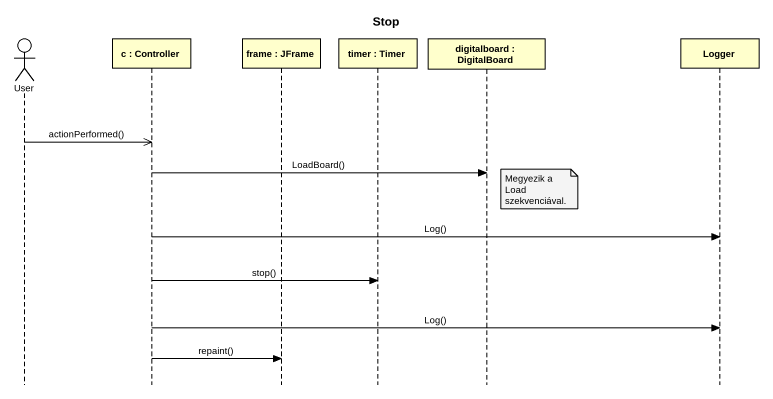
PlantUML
@startuml
title Stop
hide footbox
actor User
participant "c : Controller" as c_Controller
participant "frame : JFrame" as frame_JFrame
participant "timer : Timer" as timer_Timer
participant "digitalboard : DigitalBoard" as digitalboard_DigitalBoard
participant Logger

User ->> c_Controller : actionPerformed()
c_Controller -> digitalboard_DigitalBoard : LoadBoard()
note right of digitalboard_DigitalBoard : Megyezik a Load szekvenciával.
c_Controller -> Logger : Log()
c_Controller -> timer_Timer : stop()
c_Controller -> Logger : Log()
c_Controller -> frame_JFrame : repaint()
@enduml
